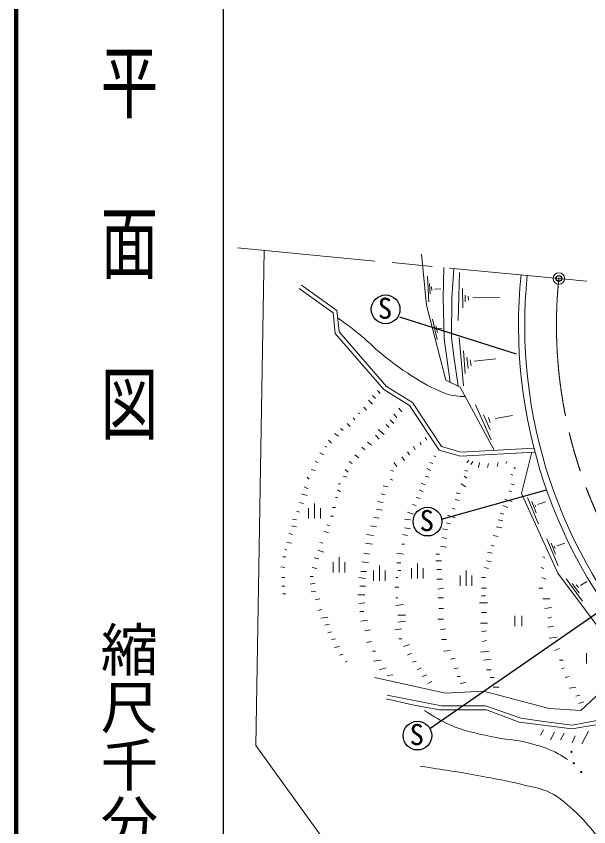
# Model space of a CAD drawing. Units: millimetres, scale not verified. Extents: x 40000 to 680000, y 20000 to 380000.
# Drawn here: x 40000 to 89785, y 273078 to 343616 of the extents above; entities that cross this region are included whole.
import ezdxf
from ezdxf.enums import TextEntityAlignment as Align

# ---------------------------------------------------------------- set-up
doc = ezdxf.new("R2010")
doc.units = ezdxf.units.MM
doc.header["$LTSCALE"] = 1000
doc.header["$PDMODE"] = 32
doc.header["$PDSIZE"] = 500
doc.linetypes.add('CHAIN', pattern=[18.5, 12, -1.5, 3.5, -1.5])
for name, color, linetype, lineweight in [('M-BGD', 7, 'Continuous', 13), ('M-BMK', 2, 'CHAIN', 13), ('M-BMK-SRVR', 3, 'Continuous', 25), ('M-STR-HTXT', 7, 'Continuous', 13), ('M-TTL', 2, 'Continuous', 140), ('M-TTL-BAND', 7, 'Continuous', 25)]:
    doc.layers.add(name, color=color, linetype=linetype, lineweight=lineweight)
doc.layers.add('M-OTRS', color=6, linetype='Continuous')
doc.styles.add('@ＭＳ ゴシック', font='')
doc.styles.add('ＭＳ ゴシック', font='')
doc.styles.get('@ＭＳ ゴシック').set_extended_font_data('@MS Gothic')
doc.styles.get('ＭＳ ゴシック').set_extended_font_data('MS Gothic')

msp = doc.modelspace()

# ---------------------------------------------------------------- linework, layer by layer
at = {"layer": 'M-BGD'}
for p, q in [((75755, 320994), (75886, 318769)), ((78435, 317140), (78552, 321318)), ((75939, 320353), (75989, 319443)), ((76117, 320079), (76126, 319759)), ((76358, 319875), (76907, 319888)), ((78832, 318237), (78813, 319907)), ((79044, 318748), (79044, 319346)), ((79318, 318898), (79287, 319247)), ((79715, 319113), (82043, 319127)), ((76188, 317249), (76612, 315479)), ((76493, 316682), (76630, 316103)), ((76677, 316439), (77037, 316483)), ((78894, 311452), (78503, 315670)), ((79036, 312536), (78887, 314489)), ((79288, 312947), (79186, 313956)), ((79550, 313190), (79485, 313713)), ((79821, 313583), (81709, 313798)), ((70977, 310614), (71231, 310360)), ((71400, 311037), (71654, 310783)), ((70638, 310191), (70977, 309852)), ((81306, 306758), (79923, 309805)), ((69707, 309090), (69876, 309005)), ((70215, 309598), (70469, 309344)), ((72840, 309005), (73094, 308667)), ((73263, 309513), (73517, 309175)), ((69284, 308667), (69453, 308497)), ((72501, 308497), (72840, 308159)), ((81203, 307608), (80633, 308936)), ((81210, 308266), (81060, 308689)), ((81640, 308621), (83160, 308870)), ((68183, 307735), (68437, 307566)), ((68776, 308159), (69030, 307905)), ((71485, 307651), (71993, 307227)), ((72162, 308074), (72416, 307820)), ((67675, 307312), (68014, 307058)), ((71231, 307143), (71570, 306804)), ((75549, 306973), (75718, 306719)), ((66828, 306211), (66998, 306127)), ((67167, 306719), (67421, 306465)), ((70554, 306550), (70892, 306296)), ((74533, 306211), (74702, 305873)), ((75126, 306550), (75210, 306296)), ((66405, 305619), (66744, 305449)), ((69453, 305449), (69792, 305195)), ((70046, 306127), (70300, 305873)), ((74025, 305703), (74194, 305449)), ((65982, 304857), (66236, 304772)), ((68945, 304857), (69199, 304687)), ((72840, 304772), (73094, 304433)), ((73517, 305280), (73771, 304941)), ((75972, 304772), (76226, 304687)), ((76311, 305365), (76480, 305280)), ((79359, 304941), (79190, 304772)), ((79698, 304857), (79528, 304603)), ((80290, 304772), (80206, 304349)), ((81899, 304772), (81814, 304433)), ((82661, 304857), (82576, 304687)), ((65643, 304179), (65982, 304095)), ((68606, 304179), (68860, 303925)), ((72586, 304095), (72840, 304010)), ((75718, 304264), (76057, 304095)), ((79020, 304095), (79274, 304010)), ((81052, 304687), (80968, 304349)), ((83254, 304349), (83423, 304264)), ((65304, 303502), (65474, 303333)), ((68437, 303587), (68776, 303502)), ((72501, 303333), (72755, 303248)), ((75549, 303587), (75888, 303502)), ((78936, 303587), (79190, 303417)), ((83000, 303756), (83169, 303671)), ((65050, 302655), (65389, 302486)), ((68014, 302909), (68183, 302909)), ((71908, 302740), (72332, 302655)), ((75210, 302994), (75549, 302825)), ((78682, 302909), (79105, 302655)), ((83000, 302909), (83338, 302825)), ((64796, 302063), (65304, 301893)), ((67929, 302401), (68183, 302232)), ((71739, 302063), (72078, 301978)), ((75041, 302401), (75380, 302232)), ((78258, 302147), (78597, 302063)), ((82830, 302317), (83084, 302232)), ((64627, 301301), (64966, 301216)), ((65938, 299902), (65938, 301224)), ((67760, 301724), (67929, 301724)), ((71400, 301385), (71908, 301301)), ((74787, 301724), (75126, 301639)), ((78174, 301555), (78512, 301470)), ((82484, 301567), (83126, 301379)), ((84446, 301745), (85425, 299408)), ((84820, 301371), (85219, 300412)), ((85314, 301138), (86029, 301367)), ((64373, 300539), (64627, 300454)), ((65427, 300799), (65427, 299902)), ((66449, 300799), (66449, 299902)), ((67506, 300877), (67760, 300877)), ((71316, 300708), (71824, 300623)), ((74448, 301131), (74787, 301047)), ((77920, 300793), (78174, 300708)), ((82322, 301047), (82746, 300877)), ((85102, 301109), (85190, 300910)), ((64034, 299861), (64373, 299777)), ((67336, 300115), (67590, 300115)), ((71062, 300031), (71570, 299946)), ((73771, 299861), (74279, 299777)), ((74025, 300454), (74533, 300285)), ((77489, 300187), (78162, 299975)), ((82068, 300369), (82407, 300285)), ((63950, 299269), (64373, 299184)), ((66998, 299353), (67252, 299269)), ((70808, 299269), (71316, 299184)), ((73771, 299099), (74279, 299015)), ((77412, 299523), (77750, 299438)), ((81730, 299184), (82238, 299099)), ((81899, 299777), (82322, 299692)), ((63696, 298591), (64034, 298507)), ((66744, 298761), (67167, 298676)), ((70469, 298507), (71062, 298422)), ((73602, 298507), (74025, 298422)), ((77073, 299015), (77496, 298930)), ((81476, 298422), (81899, 298337)), ((63526, 297829), (63950, 297745)), ((66405, 297829), (66659, 297745)), ((70384, 297745), (70977, 297660)), ((77073, 298253), (77412, 298168)), ((86132, 298125), (87110, 295788)), ((86506, 297751), (86904, 296791)), ((87000, 297518), (87714, 297746)), ((63357, 297237), (63526, 297152)), ((66236, 297152), (66744, 296983)), ((73517, 297660), (73771, 297660)), ((76904, 297491), (77412, 297406)), ((80968, 296983), (81391, 296898)), ((81306, 297575), (81560, 297491)), ((86788, 297489), (86875, 297289)), ((63188, 296559), (63442, 296559)), ((65897, 296475), (66320, 296390)), ((68072, 295212), (68072, 296534)), ((70215, 296898), (70723, 296813)), ((73094, 296898), (73686, 296813)), ((76480, 296813), (76819, 296813)), ((85794, 296559), (85963, 296475)), ((63018, 295713), (63357, 295628)), ((65728, 295628), (66151, 295543)), ((67561, 296110), (67561, 295212)), ((68583, 296110), (68583, 295212)), ((70046, 296136), (70638, 296051)), ((71574, 294487), (71574, 295809)), ((73094, 296051), (73432, 296051)), ((74375, 295573), (74375, 294676)), ((74886, 294676), (74886, 295998)), ((75397, 295573), (75397, 294676)), ((76480, 296221), (76988, 296221)), ((80714, 295628), (81052, 295543)), ((80883, 296221), (81306, 296136)), ((85624, 295628), (85878, 295543)), ((65558, 294866), (65812, 294866)), ((69961, 295289), (70469, 295289)), ((71063, 295384), (71063, 294487)), ((72085, 295384), (72085, 294487)), ((73178, 295374), (73432, 295374)), ((76565, 295459), (76988, 295459)), ((78602, 294942), (78602, 294045)), ((79113, 294045), (79113, 295367)), ((79624, 294942), (79624, 294045)), ((63103, 294781), (63357, 294781)), ((65982, 294273), (65558, 294189)), ((69792, 294781), (70384, 294697)), ((73009, 294781), (73178, 294781)), ((76565, 294612), (77073, 294612)), ((80460, 294781), (80798, 294781)), ((85709, 294781), (86048, 294612)), ((89229, 292718), (87809, 294656)), ((88943, 293428), (88332, 294251)), ((89061, 294070), (89603, 294419)), ((63103, 294019), (63357, 294019)), ((66066, 293596), (65643, 293511)), ((69876, 294019), (70384, 294019)), ((72924, 293935), (73263, 293935)), ((77158, 293850), (76650, 293765)), ((80460, 293850), (80883, 293850)), ((85455, 293850), (85794, 293850)), ((88893, 293890), (88693, 294133)), ((63188, 293342), (63442, 293342)), ((66405, 292919), (65982, 292834)), ((69707, 293257), (70300, 293257)), ((73009, 293003), (73178, 293003)), ((76650, 293003), (77158, 293003)), ((80460, 293173), (80798, 293173)), ((85794, 292919), (86386, 292919)), ((70300, 292580), (69792, 292495)), ((73686, 292411), (73009, 292326)), ((76734, 292072), (77158, 292072)), ((80290, 292580), (80968, 292580)), ((86556, 292157), (85963, 292072)), ((66574, 291987), (66236, 291903)), ((69876, 291818), (70215, 291818)), ((73178, 291479), (73856, 291479)), ((80460, 291733), (80883, 291733)), ((83345, 291443), (83345, 290546)), ((83968, 291443), (83968, 290546)), ((67082, 291310), (66490, 291225)), ((67252, 290717), (66828, 290633)), ((70554, 291056), (69961, 290971)), ((73856, 290971), (73178, 290887)), ((76650, 291141), (77158, 291141)), ((80375, 290802), (80968, 290802)), ((86556, 291310), (86217, 291225)), ((67421, 290040), (67082, 289955)), ((70808, 290209), (70300, 290125)), ((73517, 290294), (72924, 290209)), ((77327, 290294), (76904, 290209)), ((80883, 290125), (80460, 290040)), ((86725, 290548), (86217, 290463)), ((67760, 289447), (67421, 289363)), ((73263, 289447), (73517, 289447)), ((76988, 289363), (77412, 289363)), ((80883, 289278), (80544, 289193)), ((86350, 289479), (87035, 289583)), ((68098, 288770), (67675, 288685)), ((70892, 289193), (70469, 289109)), ((74194, 288939), (73686, 288770)), ((87233, 288601), (86810, 288431)), ((68437, 288093), (68098, 288008)), ((70977, 288347), (71231, 288347)), ((74364, 288177), (74025, 288008)), ((77750, 288431), (77158, 288347)), ((81137, 288347), (80375, 288262)), ((89591, 288178), (89591, 287281)), ((68776, 287500), (68606, 287415)), ((71739, 287585), (71062, 287500)), ((74787, 287500), (74448, 287415)), ((78174, 287754), (77750, 287669)), ((81306, 287669), (80629, 287585)), ((87233, 287585), (87572, 287585)), ((72162, 286907), (71570, 286738)), ((75210, 286907), (74872, 286738)), ((78428, 286907), (78089, 286823)), ((80883, 286738), (81306, 286738)), ((87656, 286907), (87402, 286823)), ((72755, 286315), (72247, 286230)), ((75718, 286315), (75295, 286145)), ((76142, 285722), (75803, 285553)), ((78343, 286145), (78597, 286145)), ((81222, 286061), (81560, 286061)), ((88080, 286145), (87741, 286061)), ((79105, 285637), (78597, 285553)), ((81476, 285214), (81984, 285214)), ((88672, 285214), (88080, 285129)), ((89011, 284537), (88672, 284452)), ((88907, 283794), (89368, 283956)), ((85843, 281504), (85592, 281059)), ((86810, 281319), (86471, 280642)), ((87656, 281235), (87318, 280642)), ((88588, 280981), (88334, 280388)), ((89773, 281404), (89180, 280303))]:
    msp.add_line(p, q, dxfattribs=at)
at = {"layer": 'M-BGD', "lineweight": 25}
for p, q in [((73331, 317463), (83468, 314227)), ((76988, 299855), (86109, 302407)), ((75972, 281630), (91268, 292230))]:
    msp.add_line(p, q, dxfattribs=at)
at = {"layer": 'M-BGD'}
for points in [[(81545, 305840), (78605, 311344), (77352, 311933), (75674, 318456), (75240, 322914)], [(77729, 311755), (77204, 315540), (77113, 319135), (77187, 321742)], [(78425, 311429), (78053, 314046), (77852, 315623), (77866, 319086), (78037, 321661)], [(85104, 305683), (78623, 305330), (76772, 305863), (74202, 309748), (71969, 311128), (67734, 316011), (67552, 317817), (64592, 319923)], [(85015, 306029), (78663, 305683), (76993, 306164), (74451, 310005), (72199, 311397), (68071, 316157), (67884, 318010), (64795, 320208)], [(84836, 305669), (83925, 302086), (87108, 295154), (91735, 288950), (94174, 285658), (105057, 276031), (106066, 276063), (106945, 276461), (111371, 274570), (116306, 273298), (121410, 272288), (126071, 270182), (131686, 269102), (142327, 267882), (147003, 270782), (188473, 272774)], [(71146, 286061), (77327, 284706), (80617, 284889), (86343, 283363), (89097, 283207), (90454, 284479), (94357, 285496)], [(72247, 284537), (76988, 283605), (80798, 283605), (83890, 282523), (85878, 282251), (88332, 281922), (91575, 282519), (91977, 283547), (95503, 284482)], [(72162, 284198), (74448, 283690), (76819, 283267), (80883, 283267), (83729, 282188)], [(95819, 284203), (92220, 283208), (91768, 282166), (89688, 281827)], [(83729, 282188), (88343, 281596), (89688, 281827)]]:
    msp.add_lwpolyline(points, dxfattribs=at)
at = {"layer": 'M-BGD', "lineweight": 25}
for centre in [(72119, 318108), (75758, 299633), (74885, 281012)]:
    msp.add_circle(centre, 1250, dxfattribs=at)
at = {"layer": 'M-BGD'}
for centre in [(88277, 279597), (88495, 278619), (89130, 277844)]:
    msp.add_circle(centre, 53.3, dxfattribs=at)
for radius in [43305, 42760]:
    msp.add_arc((126976, 316730), radius, 174.17553, 271.10582, dxfattribs=at)
for points, knots in [([(67947, 317382), (68770, 316784), (68994, 316613), (69644, 316094), (70551, 315370), (70981, 314870), (71887, 314145), (72553, 313613), (72910, 313290), (73626, 312827), (74734, 312110), (75340, 311664), (76542, 311117), (77183, 310825), (77561, 310652), (78260, 310570), (78563, 310535), (78688, 310518), (79041, 310528)], [0, 0, 0, 0, 1, 1, 1, 2, 2, 2, 3, 3, 3, 4, 4, 4, 5, 5, 5, 6, 6, 6, 6]), ([(75513, 283185), (76470, 282557), (76816, 282368), (77709, 281961), (79023, 281361), (79854, 281257), (81261, 280932), (82558, 280633), (83334, 280700), (84618, 280349), (85496, 280108), (86008, 279995), (86822, 279587), (87274, 279360), (87446, 279269), (87944, 278942)], [0, 0, 0, 0, 1, 1, 1, 2, 2, 2, 3, 3, 3, 4, 4, 4, 5, 5, 5, 5]), ([(75124, 278339), (77374, 278013), (77976, 277926), (79792, 277596), (81552, 277277), (82545, 277122), (84279, 276685), (85132, 276470), (85645, 276423), (86438, 276040), (87179, 275682), (87524, 275344), (88148, 274806), (89860, 273333), (90444, 272126), (92063, 270551), (93097, 269546), (93658, 268954), (94797, 268070), (95984, 267148), (96712, 266718), (97933, 265841), (98582, 265374), (98978, 265153), (99587, 264635), (100615, 263760), (101062, 263127), (101926, 262090), (102611, 261268), (102954, 260772), (103539, 259875), (104136, 258959), (104318, 258616), (104941, 257450)], [0, 0, 0, 0, 1, 1, 1, 2, 2, 2, 3, 3, 3, 4, 4, 4, 5, 5, 5, 6, 6, 6, 7, 7, 7, 8, 8, 8, 9, 9, 9, 10, 10, 10, 11, 11, 11, 11])]:
    msp.add_open_spline(points, degree=3, knots=knots, dxfattribs=at)
at = {"layer": 'M-BMK'}
msp.add_line((59249, 323451), (121025, 317564), dxfattribs=at)
msp.add_arc((126976, 316730), 40001, 174.17553, 271.10582, dxfattribs=at)
at = {"layer": 'M-BMK-SRVR', "lineweight": 13}
msp.add_circle((87182, 320789), 500, dxfattribs=at)
at = {"layer": 'M-BMK-SRVR'}
msp.add_point((87182, 320789), dxfattribs=at)
at = {"layer": 'M-OTRS'}
msp.add_point((87182, 320789), dxfattribs=at)
at = {"layer": 'M-STR-HTXT'}
msp.add_lwpolyline([(61561, 323231), (60833, 280146), (82043, 250703)], dxfattribs=at)
at = {"layer": 'M-TTL'}
msp.add_line((40000, 380000), (40000, 20000), dxfattribs=at)
at = {"layer": 'M-TTL-BAND'}
msp.add_line((58000, 370000), (58000, 20000), dxfattribs=at)

# ---------------------------------------------------------------- texts
at = {"layer": 'M-BGD', "style": 'ＭＳ ゴシック'}
for p in [(71441, 316734), (75079, 298259), (74206, 279638)]:
    msp.add_text('S', height=1833, dxfattribs=at).set_placement(p, align=Align.BOTTOM_LEFT)
at = {"layer": 'M-TTL-BAND', "style": '@ＭＳ ゴシック', "width": 1.4}
msp.add_text('平  面  図', height=3666, rotation=270, dxfattribs=at).set_placement((49777, 306475), align=Align.MIDDLE_RIGHT)
at = {"layer": 'M-TTL-BAND', "style": '@ＭＳ ゴシック'}
msp.add_text('縮尺千分の一', height=3666, rotation=270, dxfattribs=at).set_placement((49777, 261030), align=Align.MIDDLE_RIGHT)

doc.saveas('drawing.dxf')
